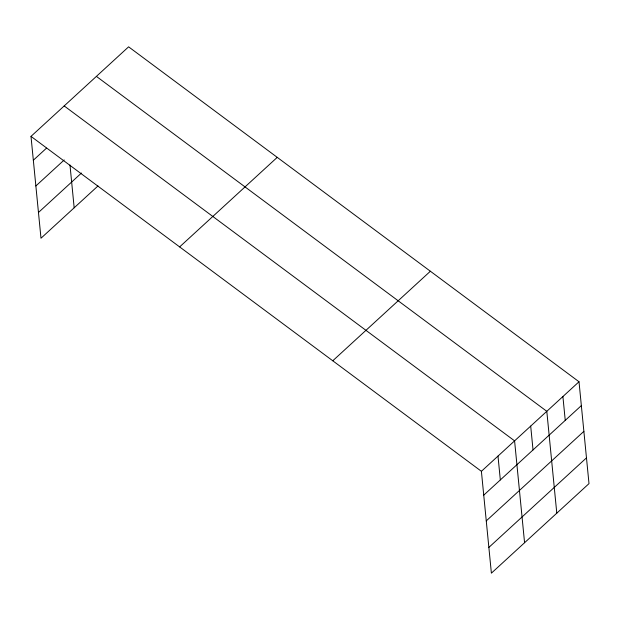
<?xml version="1.0" encoding="UTF-8"?>
<svg xmlns="http://www.w3.org/2000/svg" width="620" height="620" viewBox="0 0 620 620"><rect width="100%" height="100%" fill="white"/><g stroke="black" fill="none" stroke-linecap="round" stroke-linejoin="round"><path stroke-width="0.93" d="M31 136.377L128.611 46.833L579.01 381.765L589 483.623L491.389 573.167L481.399 471.308L31 136.377L40.99 238.235L97.983 185.953M33.341 160.216L46.477 148.165M35.859 185.969L64.209 159.96M38.463 212.49L81.453 173.05M179.63 246.907L277.249 157.356M332.769 360.778L430.381 271.235M481.399 471.308L579.01 381.765M483.739 495.147L581.351 405.604M486.258 520.893L583.877 431.35M488.862 547.421L586.474 457.878M96.402 76.384L546.801 411.308L556.791 513.174M64.185 105.935L514.585 440.859L524.574 542.717M562.906 396.537L565.246 420.375M530.697 426.087L533.029 449.926M497.992 456.088L500.332 479.927M69.983 164.998L74.175 207.793"/></g></svg>
